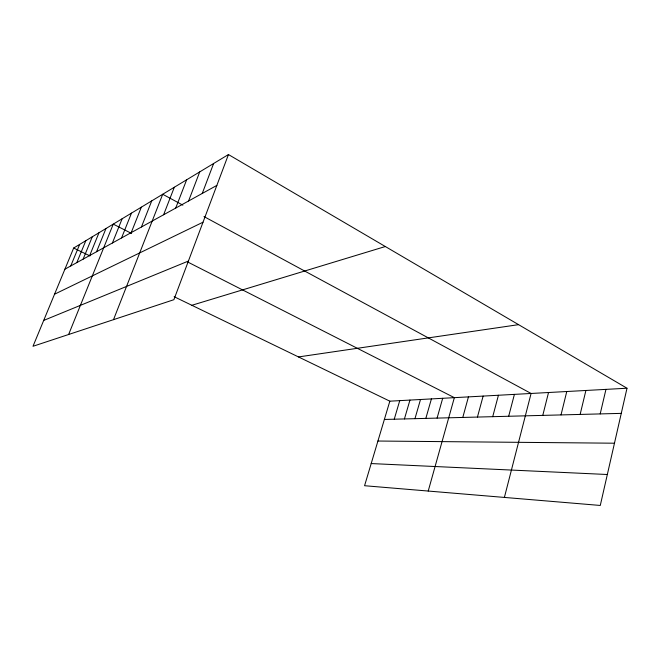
<?xml version="1.0" encoding="UTF-8"?>
<svg xmlns="http://www.w3.org/2000/svg" width="660" height="660" viewBox="0 0 660 660"><rect width="100%" height="100%" fill="white"/><g stroke="black" fill="none" stroke-linecap="round" stroke-linejoin="round"><path stroke-width="0.99" d="M627 388.228L600.278 505.453L364.567 485.719L389.837 401.181L627 388.228L228.451 154.547L73.664 248.036L33 346.277L173.885 299.698L228.451 154.547M600.196 413.911L605.946 389.383M580.14 414.43L585.898 390.472M561.016 414.917L566.775 391.52M542.776 415.387L548.526 392.518M504.397 497.425L531.086 393.467L203.981 216.571M508.678 416.262L514.404 394.383M492.723 416.674L498.432 395.249M477.436 417.062L483.128 396.091M462.784 417.442L468.443 396.891M428.224 491.048L454.352 397.658L187.432 261.863M437.085 418.102L442.687 398.293M425.832 418.39L431.417 398.912M414.959 418.671L420.511 399.506M404.432 418.935L409.959 400.084M394.243 419.199L399.737 400.645M202.257 193.446L213.625 163.499M188.57 200.995L199.716 171.905M175.708 208.081L186.64 179.8M163.606 214.756L174.331 187.234M113.504 319.663L162.706 194.255L182.861 205.153M141.413 226.999L151.734 200.887M131.216 232.617L141.339 207.166M121.555 237.946L131.488 213.114M112.39 243.004L122.141 218.757M68.615 334.504L113.256 224.128L131.612 233.467M96.541 251.74L105.971 228.525M89.694 255.519L98.983 232.749M83.127 259.141L92.276 236.8M70.752 265.963L79.629 244.439M76.816 262.614L85.825 240.694M64.911 269.181L216.851 185.402M54.549 294.212L203.016 222.205M43.7 320.422L188.413 261.055M191.862 305.283L385.325 246.526M298.477 356.936L518.578 324.654M384.376 419.455L621.266 413.374M377.924 441.029L614.468 443.207M371.184 463.559L607.332 474.507M73.664 248.036L89.974 255.931M174.133 296.703L389.837 401.181"/></g></svg>
